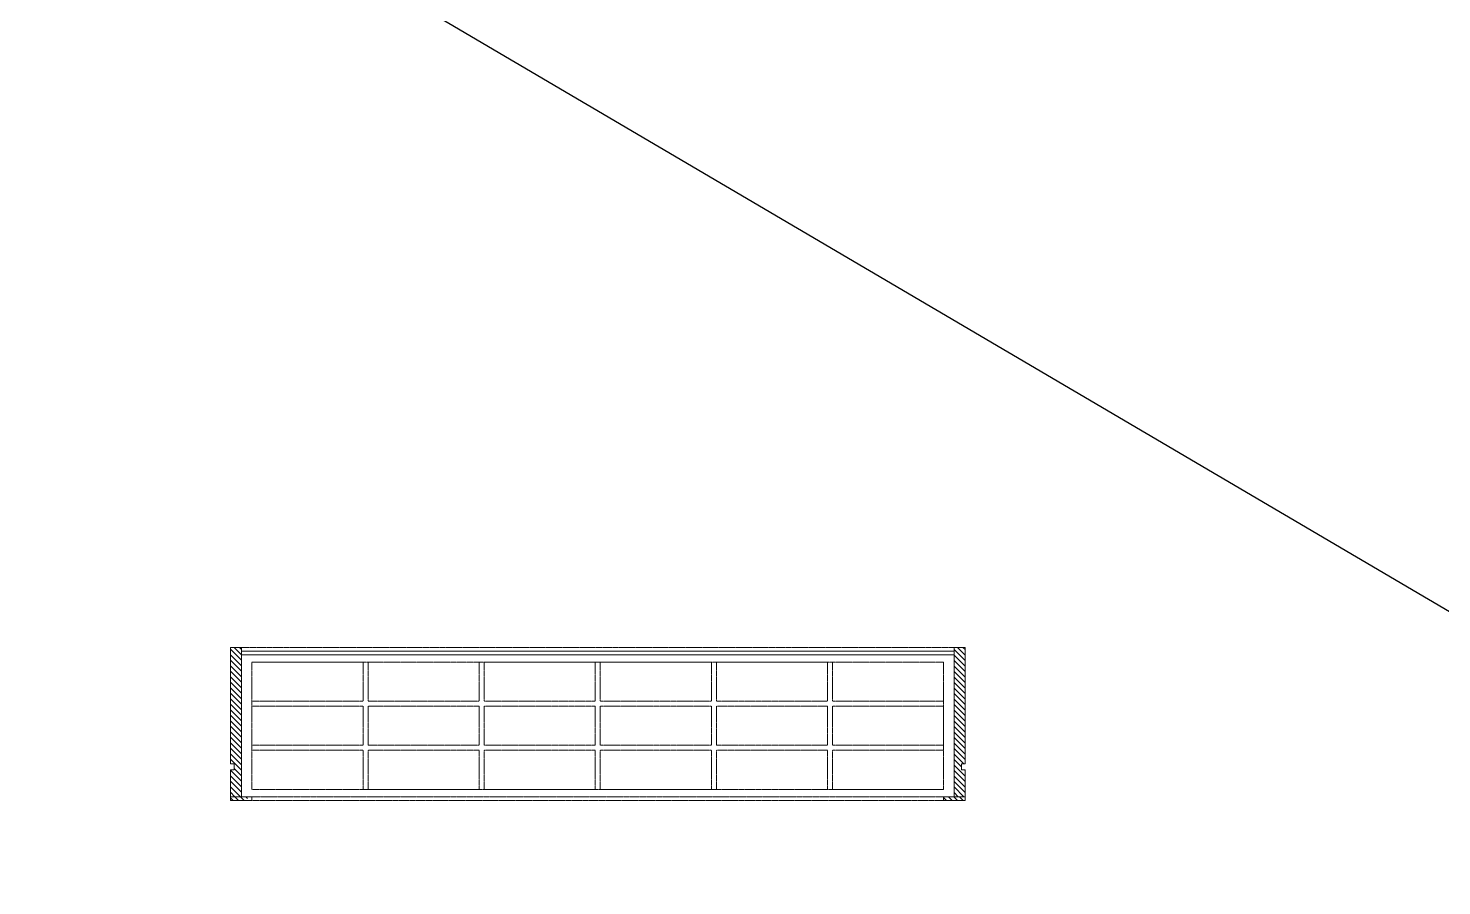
# Model space of a CAD drawing. Header units: metres. Extents: x -854 to 13054, y -604 to 12384.
# Drawn here: x -467 to 1842, y 1529 to 2930 of the extents above; entities that cross this region are included whole.
import ezdxf

# ---------------------------------------------------------------- set-up
doc = ezdxf.new("R2010")
doc.units = ezdxf.units.M
doc.linetypes.add('a_p6_plan_L18$0$HIDDEN', pattern=[0.375, 0.25, -0.125])
doc.layers.add('FloorPlan', color=1, linetype='Continuous')
for name, color, linetype, lineweight in [('I-LK FF&E', 1, 'Continuous', 9), ('LN-ELEVATION-1', 81, 'Continuous', 13), ('LN-ELEVATION-3', 125, 'a_p6_plan_L18$0$HIDDEN', 18), ('LN-HATCH', 251, 'Continuous', 0)]:
    doc.layers.add(name, color=color, linetype=linetype, lineweight=lineweight)
pattern_1 = [(45, (7858054.0837, 3504049.203), (-4.4901280605, 4.4901280605), [])]

# ---------------------------------------------------------------- blocks, each defined once
blk = doc.blocks.new('12mm vc plan')
at = {"layer": 'LN-HATCH', "ltscale": 0.5}
h = blk.add_hatch(dxfattribs=at)
h.set_pattern_fill('ANSI31', color=256, scale=2)
h.set_pattern_definition([(45, (3760859.753, 1795248.936), (-4.490128061, 4.490128061), [])])
h.paths.add_polyline_path([(-1200, 250), (-1200, 60), (-1194, 60), (-1194, 50), (-1200, 50), (-1200, 6), (-1182, 6), (-1182, 250)])
h = blk.add_hatch(dxfattribs=at)
h.set_pattern_fill('ANSI31', color=256, scale=2)
h.set_pattern_definition(pattern_1)
h.paths.add_polyline_path([(0, 250), (0, 60), (-6, 60), (-6, 50), (0, 50), (0, 6), (-18, 6), (-18, 250)])
h = blk.add_hatch(dxfattribs=at)
h.set_pattern_fill('ANSI31', color=256, scale=2)
h.set_pattern_definition([(45, (7858047.0837, 3504049.203), (-4.4901280605, 4.4901280605), [])])
h.paths.add_polyline_path([(-1165, 6), (-1165, 0), (-1200, 0), (-1200, 6)])
h = blk.add_hatch(dxfattribs=at)
h.set_pattern_fill('ANSI31', color=256, scale=2)
h.set_pattern_definition(pattern_1)
h.paths.add_polyline_path([(-28, 6), (-28, 0), (0, 0), (0, 6)])
at = {"layer": 'LN-ELEVATION-1', "ltscale": 0.5}
for points in [[(-1200, 250), (-1200, 60), (-1194, 60), (-1194, 50), (-1200, 50), (-1200, 6), (-1182, 6), (-1182, 250)], [(-18, 238), (-1182, 238), (-1182, 244), (-18, 244)], [(0, 250), (0, 60), (-6, 60), (-6, 50), (0, 50), (0, 6), (-18, 6), (-18, 250)], [(-1165, 6), (-1165, 0), (-1200, 0), (-1200, 6)], [(-35, 6), (-35, 0), (0, 0), (0, 6)]]:
    blk.add_lwpolyline(points, close=True, dxfattribs=at)
at = {"layer": 'LN-ELEVATION-3', "ltscale": 0.5}
for p, q in [((-1182, 250), (-18, 250)), ((-1165, 6), (-35, 6)), ((-35, 0), (-1165, 0))]:
    blk.add_line(p, q, dxfattribs=at)
for points in [[(-1165, 226), (-35, 226), (-35, 18), (-1165, 18)], [(-1165, 226), (-983.3, 226), (-983.3, 162), (-1165, 162)], [(-975.3, 226), (-793.7, 226), (-793.7, 162), (-975.3, 162)], [(-785.7, 226), (-604, 226), (-604, 162), (-785.7, 162)], [(-596, 226), (-414.3, 226), (-414.3, 162), (-596, 162)], [(-406.3, 226), (-224.7, 226), (-224.7, 162), (-406.3, 162)], [(-216.7, 226), (-35, 226), (-35, 162), (-216.7, 162)], [(-1165, 90), (-983.3, 90), (-983.3, 154), (-1165, 154)], [(-975.3, 154), (-793.7, 154), (-793.7, 90), (-975.3, 90)], [(-785.7, 154), (-604, 154), (-604, 90), (-785.7, 90)], [(-596, 154), (-414.3, 154), (-414.3, 90), (-596, 90)], [(-406.3, 154), (-224.7, 154), (-224.7, 90), (-406.3, 90)], [(-216.7, 154), (-35, 154), (-35, 90), (-216.7, 90)], [(-1165, 82), (-983.3, 82), (-983.3, 18), (-1165, 18)], [(-975.3, 82), (-793.7, 82), (-793.7, 18), (-975.3, 18)], [(-785.7, 82), (-604, 82), (-604, 18), (-785.7, 18)], [(-596, 82), (-414.3, 82), (-414.3, 18), (-596, 18)], [(-406.3, 82), (-224.7, 82), (-224.7, 18), (-406.3, 18)], [(-216.7, 82), (-35, 82), (-35, 18), (-216.7, 18)]]:
    blk.add_lwpolyline(points, close=True, dxfattribs=at)
blk = doc.blocks.new('VC_FIXTURE_LARGE_1')
at = {"layer": 'I-LK FF&E', "xscale": -1}
blk.add_blockref('12MM VC PLAN', (0, 0), dxfattribs=at)

msp = doc.modelspace()

# ---------------------------------------------------------------- linework, layer by layer
at = {"layer": 'FloorPlan'}
msp.add_lwpolyline([(2615.6, 1529.1), (-467.1, 3342.3)], dxfattribs=at)

# ---------------------------------------------------------------- block references
msp.add_blockref('VC_FIXTURE_LARGE_1', (-136.8, 1668.5))

doc.saveas('drawing.dxf')
